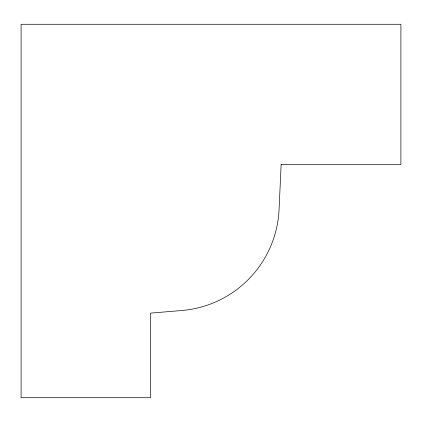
<?xml version="1.0" encoding="UTF-8"?>
<svg xmlns="http://www.w3.org/2000/svg" width="422" height="422" viewBox="0 0 422 422"><rect width="100%" height="100%" fill="white"/><g stroke="black" fill="none" stroke-linecap="round" stroke-linejoin="round"><path stroke-width="0.63" d="M281.152 164.469L279.063 209.586A106.207 106.207 0 0 1 181.813 310.508L150.522 313.124L150.522 397.719L21.1 397.719L21.1 24.281L400.9 24.281L400.9 164.469L281.152 164.469"/></g></svg>
